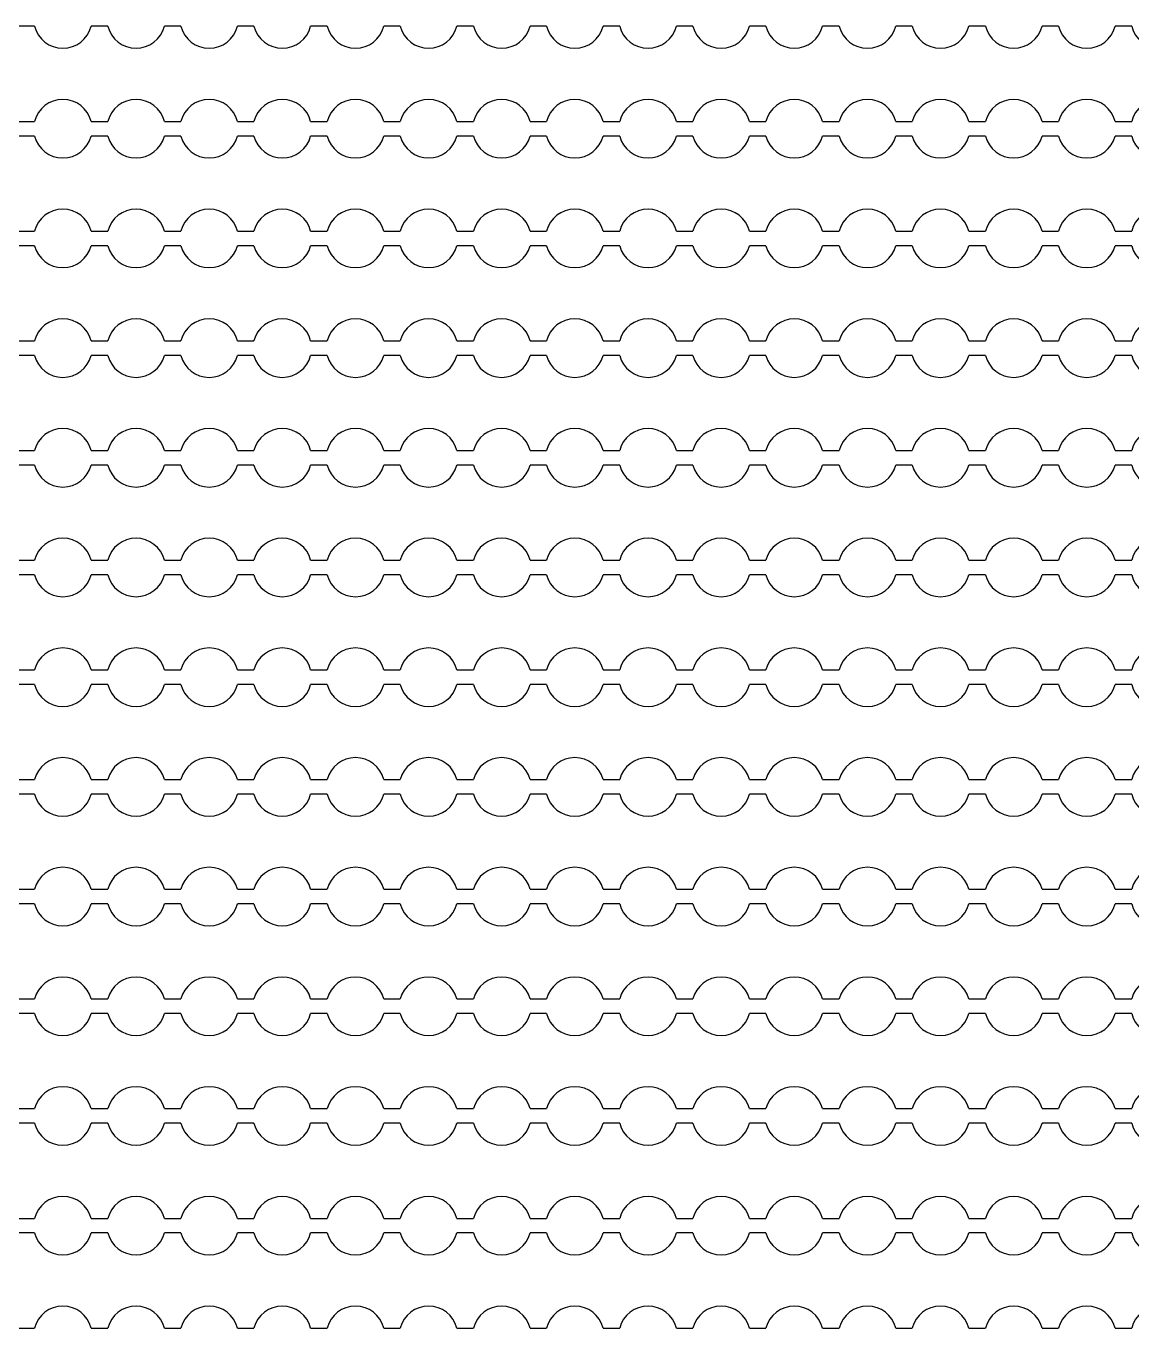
# Model space of a CAD drawing. Extents: x 4056 to 105656, y 4120 to 105720.
# Drawn here: x 35170 to 35925, y 32298 to 33198 of the extents above; entities that cross this region are included whole.
import ezdxf

# ---------------------------------------------------------------- set-up
doc = ezdxf.new("R2010")
doc.units = 13
doc.header["$MEASUREMENT"] = 0
doc.layers.add('Main Layer', color=7, linetype='Continuous', lineweight=0)

msp = doc.modelspace()

# ---------------------------------------------------------------- linework, layer by layer
for p, q in [((35175.14, 33197.98), (35163.87, 33197.98)), ((35225.14, 33197.98), (35213.87, 33197.98)), ((35275.14, 33197.98), (35263.87, 33197.98)), ((35325.14, 33197.98), (35313.87, 33197.98)), ((35375.14, 33197.98), (35363.87, 33197.98)), ((35425.14, 33197.98), (35413.87, 33197.98)), ((35475.14, 33197.98), (35463.87, 33197.98)), ((35525.14, 33197.98), (35513.87, 33197.98)), ((35575.14, 33197.98), (35563.87, 33197.98)), ((35625.14, 33197.98), (35613.87, 33197.98)), ((35675.14, 33197.98), (35663.87, 33197.98)), ((35725.14, 33197.98), (35713.87, 33197.98)), ((35775.14, 33197.98), (35763.87, 33197.98)), ((35825.14, 33197.98), (35813.87, 33197.98)), ((35875.14, 33197.98), (35863.87, 33197.98)), ((35925.14, 33197.98), (35913.87, 33197.98)), ((35163.87, 33132.98), (35175.14, 33132.98)), ((35213.87, 33132.98), (35225.14, 33132.98)), ((35263.87, 33132.98), (35275.14, 33132.98)), ((35313.87, 33132.98), (35325.14, 33132.98)), ((35363.87, 33132.98), (35375.14, 33132.98)), ((35413.87, 33132.98), (35425.14, 33132.98)), ((35463.87, 33132.98), (35475.14, 33132.98)), ((35513.87, 33132.98), (35525.14, 33132.98)), ((35563.87, 33132.98), (35575.14, 33132.98)), ((35613.87, 33132.98), (35625.14, 33132.98)), ((35663.87, 33132.98), (35675.14, 33132.98)), ((35713.87, 33132.98), (35725.14, 33132.98)), ((35763.87, 33132.98), (35775.14, 33132.98)), ((35813.87, 33132.98), (35825.14, 33132.98)), ((35863.87, 33132.98), (35875.14, 33132.98)), ((35913.87, 33132.98), (35925.14, 33132.98)), ((35175.14, 33122.98), (35163.87, 33122.98)), ((35225.14, 33122.98), (35213.87, 33122.98)), ((35275.14, 33122.98), (35263.87, 33122.98)), ((35325.14, 33122.98), (35313.87, 33122.98)), ((35375.14, 33122.98), (35363.87, 33122.98)), ((35425.14, 33122.98), (35413.87, 33122.98)), ((35475.14, 33122.98), (35463.87, 33122.98)), ((35525.14, 33122.98), (35513.87, 33122.98)), ((35575.14, 33122.98), (35563.87, 33122.98)), ((35625.14, 33122.98), (35613.87, 33122.98)), ((35675.14, 33122.98), (35663.87, 33122.98)), ((35725.14, 33122.98), (35713.87, 33122.98)), ((35775.14, 33122.98), (35763.87, 33122.98)), ((35825.14, 33122.98), (35813.87, 33122.98)), ((35875.14, 33122.98), (35863.87, 33122.98)), ((35925.14, 33122.98), (35913.87, 33122.98)), ((35163.87, 33057.98), (35175.14, 33057.98)), ((35213.87, 33057.98), (35225.14, 33057.98)), ((35263.87, 33057.98), (35275.14, 33057.98)), ((35313.87, 33057.98), (35325.14, 33057.98)), ((35363.87, 33057.98), (35375.14, 33057.98)), ((35413.87, 33057.98), (35425.14, 33057.98)), ((35463.87, 33057.98), (35475.14, 33057.98)), ((35513.87, 33057.98), (35525.14, 33057.98)), ((35563.87, 33057.98), (35575.14, 33057.98)), ((35613.87, 33057.98), (35625.14, 33057.98)), ((35663.87, 33057.98), (35675.14, 33057.98)), ((35713.87, 33057.98), (35725.14, 33057.98)), ((35763.87, 33057.98), (35775.14, 33057.98)), ((35813.87, 33057.98), (35825.14, 33057.98)), ((35863.87, 33057.98), (35875.14, 33057.98)), ((35913.87, 33057.98), (35925.14, 33057.98)), ((35175.14, 33047.98), (35163.87, 33047.98)), ((35225.14, 33047.98), (35213.87, 33047.98)), ((35275.14, 33047.98), (35263.87, 33047.98)), ((35325.14, 33047.98), (35313.87, 33047.98)), ((35375.14, 33047.98), (35363.87, 33047.98)), ((35425.14, 33047.98), (35413.87, 33047.98)), ((35475.14, 33047.98), (35463.87, 33047.98)), ((35525.14, 33047.98), (35513.87, 33047.98)), ((35575.14, 33047.98), (35563.87, 33047.98)), ((35625.14, 33047.98), (35613.87, 33047.98)), ((35675.14, 33047.98), (35663.87, 33047.98)), ((35725.14, 33047.98), (35713.87, 33047.98)), ((35775.14, 33047.98), (35763.87, 33047.98)), ((35825.14, 33047.98), (35813.87, 33047.98)), ((35875.14, 33047.98), (35863.87, 33047.98)), ((35925.14, 33047.98), (35913.87, 33047.98)), ((35163.87, 32982.98), (35175.14, 32982.98)), ((35213.87, 32982.98), (35225.14, 32982.98)), ((35263.87, 32982.98), (35275.14, 32982.98)), ((35313.87, 32982.98), (35325.14, 32982.98)), ((35363.87, 32982.98), (35375.14, 32982.98)), ((35413.87, 32982.98), (35425.14, 32982.98)), ((35463.87, 32982.98), (35475.14, 32982.98)), ((35513.87, 32982.98), (35525.14, 32982.98)), ((35563.87, 32982.98), (35575.14, 32982.98)), ((35613.87, 32982.98), (35625.14, 32982.98)), ((35663.87, 32982.98), (35675.14, 32982.98)), ((35713.87, 32982.98), (35725.14, 32982.98)), ((35763.87, 32982.98), (35775.14, 32982.98)), ((35813.87, 32982.98), (35825.14, 32982.98)), ((35863.87, 32982.98), (35875.14, 32982.98)), ((35913.87, 32982.98), (35925.14, 32982.98)), ((35175.14, 32972.98), (35163.87, 32972.98)), ((35225.14, 32972.98), (35213.87, 32972.98)), ((35275.14, 32972.98), (35263.87, 32972.98)), ((35325.14, 32972.98), (35313.87, 32972.98)), ((35375.14, 32972.98), (35363.87, 32972.98)), ((35425.14, 32972.98), (35413.87, 32972.98)), ((35475.14, 32972.98), (35463.87, 32972.98)), ((35525.14, 32972.98), (35513.87, 32972.98)), ((35575.14, 32972.98), (35563.87, 32972.98)), ((35625.14, 32972.98), (35613.87, 32972.98)), ((35675.14, 32972.98), (35663.87, 32972.98)), ((35725.14, 32972.98), (35713.87, 32972.98)), ((35775.14, 32972.98), (35763.87, 32972.98)), ((35825.14, 32972.98), (35813.87, 32972.98)), ((35875.14, 32972.98), (35863.87, 32972.98)), ((35925.14, 32972.98), (35913.87, 32972.98)), ((35163.87, 32907.98), (35175.14, 32907.98)), ((35213.87, 32907.98), (35225.14, 32907.98)), ((35263.87, 32907.98), (35275.14, 32907.98)), ((35313.87, 32907.98), (35325.14, 32907.98)), ((35363.87, 32907.98), (35375.14, 32907.98)), ((35413.87, 32907.98), (35425.14, 32907.98)), ((35463.87, 32907.98), (35475.14, 32907.98)), ((35513.87, 32907.98), (35525.14, 32907.98)), ((35563.87, 32907.98), (35575.14, 32907.98)), ((35613.87, 32907.98), (35625.14, 32907.98)), ((35663.87, 32907.98), (35675.14, 32907.98)), ((35713.87, 32907.98), (35725.14, 32907.98)), ((35763.87, 32907.98), (35775.14, 32907.98)), ((35813.87, 32907.98), (35825.14, 32907.98)), ((35863.87, 32907.98), (35875.14, 32907.98)), ((35913.87, 32907.98), (35925.14, 32907.98)), ((35175.14, 32897.98), (35163.87, 32897.98)), ((35225.14, 32897.98), (35213.87, 32897.98)), ((35275.14, 32897.98), (35263.87, 32897.98)), ((35325.14, 32897.98), (35313.87, 32897.98)), ((35375.14, 32897.98), (35363.87, 32897.98)), ((35425.14, 32897.98), (35413.87, 32897.98)), ((35475.14, 32897.98), (35463.87, 32897.98)), ((35525.14, 32897.98), (35513.87, 32897.98)), ((35575.14, 32897.98), (35563.87, 32897.98)), ((35625.14, 32897.98), (35613.87, 32897.98)), ((35675.14, 32897.98), (35663.87, 32897.98)), ((35725.14, 32897.98), (35713.87, 32897.98)), ((35775.14, 32897.98), (35763.87, 32897.98)), ((35825.14, 32897.98), (35813.87, 32897.98)), ((35875.14, 32897.98), (35863.87, 32897.98)), ((35925.14, 32897.98), (35913.87, 32897.98)), ((35163.87, 32832.98), (35175.14, 32832.98)), ((35213.87, 32832.98), (35225.14, 32832.98)), ((35263.87, 32832.98), (35275.14, 32832.98)), ((35313.87, 32832.98), (35325.14, 32832.98)), ((35363.87, 32832.98), (35375.14, 32832.98)), ((35413.87, 32832.98), (35425.14, 32832.98)), ((35463.87, 32832.98), (35475.14, 32832.98)), ((35513.87, 32832.98), (35525.14, 32832.98)), ((35563.87, 32832.98), (35575.14, 32832.98)), ((35613.87, 32832.98), (35625.14, 32832.98)), ((35663.87, 32832.98), (35675.14, 32832.98)), ((35713.87, 32832.98), (35725.14, 32832.98)), ((35763.87, 32832.98), (35775.14, 32832.98)), ((35813.87, 32832.98), (35825.14, 32832.98)), ((35863.87, 32832.98), (35875.14, 32832.98)), ((35913.87, 32832.98), (35925.14, 32832.98)), ((35175.14, 32822.98), (35163.87, 32822.98)), ((35225.14, 32822.98), (35213.87, 32822.98)), ((35275.14, 32822.98), (35263.87, 32822.98)), ((35325.14, 32822.98), (35313.87, 32822.98)), ((35375.14, 32822.98), (35363.87, 32822.98)), ((35425.14, 32822.98), (35413.87, 32822.98)), ((35475.14, 32822.98), (35463.87, 32822.98)), ((35525.14, 32822.98), (35513.87, 32822.98)), ((35575.14, 32822.98), (35563.87, 32822.98)), ((35625.14, 32822.98), (35613.87, 32822.98)), ((35675.14, 32822.98), (35663.87, 32822.98)), ((35725.14, 32822.98), (35713.87, 32822.98)), ((35775.14, 32822.98), (35763.87, 32822.98)), ((35825.14, 32822.98), (35813.87, 32822.98)), ((35875.14, 32822.98), (35863.87, 32822.98)), ((35925.14, 32822.98), (35913.87, 32822.98)), ((35163.87, 32757.98), (35175.14, 32757.98)), ((35213.87, 32757.98), (35225.14, 32757.98)), ((35263.87, 32757.98), (35275.14, 32757.98)), ((35313.87, 32757.98), (35325.14, 32757.98)), ((35363.87, 32757.98), (35375.14, 32757.98)), ((35413.87, 32757.98), (35425.14, 32757.98)), ((35463.87, 32757.98), (35475.14, 32757.98)), ((35513.87, 32757.98), (35525.14, 32757.98)), ((35563.87, 32757.98), (35575.14, 32757.98)), ((35613.87, 32757.98), (35625.14, 32757.98)), ((35663.87, 32757.98), (35675.14, 32757.98)), ((35713.87, 32757.98), (35725.14, 32757.98)), ((35763.87, 32757.98), (35775.14, 32757.98)), ((35813.87, 32757.98), (35825.14, 32757.98)), ((35863.87, 32757.98), (35875.14, 32757.98)), ((35913.87, 32757.98), (35925.14, 32757.98)), ((35175.14, 32747.98), (35163.87, 32747.98)), ((35225.14, 32747.98), (35213.87, 32747.98)), ((35275.14, 32747.98), (35263.87, 32747.98)), ((35325.14, 32747.98), (35313.87, 32747.98)), ((35375.14, 32747.98), (35363.87, 32747.98)), ((35425.14, 32747.98), (35413.87, 32747.98)), ((35475.14, 32747.98), (35463.87, 32747.98)), ((35525.14, 32747.98), (35513.87, 32747.98)), ((35575.14, 32747.98), (35563.87, 32747.98)), ((35625.14, 32747.98), (35613.87, 32747.98)), ((35675.14, 32747.98), (35663.87, 32747.98)), ((35725.14, 32747.98), (35713.87, 32747.98)), ((35775.14, 32747.98), (35763.87, 32747.98)), ((35825.14, 32747.98), (35813.87, 32747.98)), ((35875.14, 32747.98), (35863.87, 32747.98)), ((35925.14, 32747.98), (35913.87, 32747.98)), ((35163.87, 32682.98), (35175.14, 32682.98)), ((35213.87, 32682.98), (35225.14, 32682.98)), ((35263.87, 32682.98), (35275.14, 32682.98)), ((35313.87, 32682.98), (35325.14, 32682.98)), ((35363.87, 32682.98), (35375.14, 32682.98)), ((35413.87, 32682.98), (35425.14, 32682.98)), ((35463.87, 32682.98), (35475.14, 32682.98)), ((35513.87, 32682.98), (35525.14, 32682.98)), ((35563.87, 32682.98), (35575.14, 32682.98)), ((35613.87, 32682.98), (35625.14, 32682.98)), ((35663.87, 32682.98), (35675.14, 32682.98)), ((35713.87, 32682.98), (35725.14, 32682.98)), ((35763.87, 32682.98), (35775.14, 32682.98)), ((35813.87, 32682.98), (35825.14, 32682.98)), ((35863.87, 32682.98), (35875.14, 32682.98)), ((35913.87, 32682.98), (35925.14, 32682.98)), ((35175.14, 32672.98), (35163.87, 32672.98)), ((35225.14, 32672.98), (35213.87, 32672.98)), ((35275.14, 32672.98), (35263.87, 32672.98)), ((35325.14, 32672.98), (35313.87, 32672.98)), ((35375.14, 32672.98), (35363.87, 32672.98)), ((35425.14, 32672.98), (35413.87, 32672.98)), ((35475.14, 32672.98), (35463.87, 32672.98)), ((35525.14, 32672.98), (35513.87, 32672.98)), ((35575.14, 32672.98), (35563.87, 32672.98)), ((35625.14, 32672.98), (35613.87, 32672.98)), ((35675.14, 32672.98), (35663.87, 32672.98)), ((35725.14, 32672.98), (35713.87, 32672.98)), ((35775.14, 32672.98), (35763.87, 32672.98)), ((35825.14, 32672.98), (35813.87, 32672.98)), ((35875.14, 32672.98), (35863.87, 32672.98)), ((35925.14, 32672.98), (35913.87, 32672.98)), ((35163.87, 32607.98), (35175.14, 32607.98)), ((35213.87, 32607.98), (35225.14, 32607.98)), ((35263.87, 32607.98), (35275.14, 32607.98)), ((35313.87, 32607.98), (35325.14, 32607.98)), ((35363.87, 32607.98), (35375.14, 32607.98)), ((35413.87, 32607.98), (35425.14, 32607.98)), ((35463.87, 32607.98), (35475.14, 32607.98)), ((35513.87, 32607.98), (35525.14, 32607.98)), ((35563.87, 32607.98), (35575.14, 32607.98)), ((35613.87, 32607.98), (35625.14, 32607.98)), ((35663.87, 32607.98), (35675.14, 32607.98)), ((35713.87, 32607.98), (35725.14, 32607.98)), ((35763.87, 32607.98), (35775.14, 32607.98)), ((35813.87, 32607.98), (35825.14, 32607.98)), ((35863.87, 32607.98), (35875.14, 32607.98)), ((35913.87, 32607.98), (35925.14, 32607.98)), ((35175.14, 32597.98), (35163.87, 32597.98)), ((35225.14, 32597.98), (35213.87, 32597.98)), ((35275.14, 32597.98), (35263.87, 32597.98)), ((35325.14, 32597.98), (35313.87, 32597.98)), ((35375.14, 32597.98), (35363.87, 32597.98)), ((35425.14, 32597.98), (35413.87, 32597.98)), ((35475.14, 32597.98), (35463.87, 32597.98)), ((35525.14, 32597.98), (35513.87, 32597.98)), ((35575.14, 32597.98), (35563.87, 32597.98)), ((35625.14, 32597.98), (35613.87, 32597.98)), ((35675.14, 32597.98), (35663.87, 32597.98)), ((35725.14, 32597.98), (35713.87, 32597.98)), ((35775.14, 32597.98), (35763.87, 32597.98)), ((35825.14, 32597.98), (35813.87, 32597.98)), ((35875.14, 32597.98), (35863.87, 32597.98)), ((35925.14, 32597.98), (35913.87, 32597.98)), ((35163.87, 32532.98), (35175.14, 32532.98)), ((35213.87, 32532.98), (35225.14, 32532.98)), ((35263.87, 32532.98), (35275.14, 32532.98)), ((35313.87, 32532.98), (35325.14, 32532.98)), ((35363.87, 32532.98), (35375.14, 32532.98)), ((35413.87, 32532.98), (35425.14, 32532.98)), ((35463.87, 32532.98), (35475.14, 32532.98)), ((35513.87, 32532.98), (35525.14, 32532.98)), ((35563.87, 32532.98), (35575.14, 32532.98)), ((35613.87, 32532.98), (35625.14, 32532.98)), ((35663.87, 32532.98), (35675.14, 32532.98)), ((35713.87, 32532.98), (35725.14, 32532.98)), ((35763.87, 32532.98), (35775.14, 32532.98)), ((35813.87, 32532.98), (35825.14, 32532.98)), ((35863.87, 32532.98), (35875.14, 32532.98)), ((35913.87, 32532.98), (35925.14, 32532.98)), ((35175.14, 32522.98), (35163.87, 32522.98)), ((35225.14, 32522.98), (35213.87, 32522.98)), ((35275.14, 32522.98), (35263.87, 32522.98)), ((35325.14, 32522.98), (35313.87, 32522.98)), ((35375.14, 32522.98), (35363.87, 32522.98)), ((35425.14, 32522.98), (35413.87, 32522.98)), ((35475.14, 32522.98), (35463.87, 32522.98)), ((35525.14, 32522.98), (35513.87, 32522.98)), ((35575.14, 32522.98), (35563.87, 32522.98)), ((35625.14, 32522.98), (35613.87, 32522.98)), ((35675.14, 32522.98), (35663.87, 32522.98)), ((35725.14, 32522.98), (35713.87, 32522.98)), ((35775.14, 32522.98), (35763.87, 32522.98)), ((35825.14, 32522.98), (35813.87, 32522.98)), ((35875.14, 32522.98), (35863.87, 32522.98)), ((35925.14, 32522.98), (35913.87, 32522.98)), ((35163.87, 32457.98), (35175.14, 32457.98)), ((35213.87, 32457.98), (35225.14, 32457.98)), ((35263.87, 32457.98), (35275.14, 32457.98)), ((35313.87, 32457.98), (35325.14, 32457.98)), ((35363.87, 32457.98), (35375.14, 32457.98)), ((35413.87, 32457.98), (35425.14, 32457.98)), ((35463.87, 32457.98), (35475.14, 32457.98)), ((35513.87, 32457.98), (35525.14, 32457.98)), ((35563.87, 32457.98), (35575.14, 32457.98)), ((35613.87, 32457.98), (35625.14, 32457.98)), ((35663.87, 32457.98), (35675.14, 32457.98)), ((35713.87, 32457.98), (35725.14, 32457.98)), ((35763.87, 32457.98), (35775.14, 32457.98)), ((35813.87, 32457.98), (35825.14, 32457.98)), ((35863.87, 32457.98), (35875.14, 32457.98)), ((35913.87, 32457.98), (35925.14, 32457.98)), ((35175.14, 32447.98), (35163.87, 32447.98)), ((35225.14, 32447.98), (35213.87, 32447.98)), ((35275.14, 32447.98), (35263.87, 32447.98)), ((35325.14, 32447.98), (35313.87, 32447.98)), ((35375.14, 32447.98), (35363.87, 32447.98)), ((35425.14, 32447.98), (35413.87, 32447.98)), ((35475.14, 32447.98), (35463.87, 32447.98)), ((35525.14, 32447.98), (35513.87, 32447.98)), ((35575.14, 32447.98), (35563.87, 32447.98)), ((35625.14, 32447.98), (35613.87, 32447.98)), ((35675.14, 32447.98), (35663.87, 32447.98)), ((35725.14, 32447.98), (35713.87, 32447.98)), ((35775.14, 32447.98), (35763.87, 32447.98)), ((35825.14, 32447.98), (35813.87, 32447.98)), ((35875.14, 32447.98), (35863.87, 32447.98)), ((35925.14, 32447.98), (35913.87, 32447.98)), ((35163.87, 32382.98), (35175.14, 32382.98)), ((35213.87, 32382.98), (35225.14, 32382.98)), ((35263.87, 32382.98), (35275.14, 32382.98)), ((35313.87, 32382.98), (35325.14, 32382.98)), ((35363.87, 32382.98), (35375.14, 32382.98)), ((35413.87, 32382.98), (35425.14, 32382.98)), ((35463.87, 32382.98), (35475.14, 32382.98)), ((35513.87, 32382.98), (35525.14, 32382.98)), ((35563.87, 32382.98), (35575.14, 32382.98)), ((35613.87, 32382.98), (35625.14, 32382.98)), ((35663.87, 32382.98), (35675.14, 32382.98)), ((35713.87, 32382.98), (35725.14, 32382.98)), ((35763.87, 32382.98), (35775.14, 32382.98)), ((35813.87, 32382.98), (35825.14, 32382.98)), ((35863.87, 32382.98), (35875.14, 32382.98)), ((35913.87, 32382.98), (35925.14, 32382.98)), ((35175.14, 32372.98), (35163.87, 32372.98)), ((35225.14, 32372.98), (35213.87, 32372.98)), ((35275.14, 32372.98), (35263.87, 32372.98)), ((35325.14, 32372.98), (35313.87, 32372.98)), ((35375.14, 32372.98), (35363.87, 32372.98)), ((35425.14, 32372.98), (35413.87, 32372.98)), ((35475.14, 32372.98), (35463.87, 32372.98)), ((35525.14, 32372.98), (35513.87, 32372.98)), ((35575.14, 32372.98), (35563.87, 32372.98)), ((35625.14, 32372.98), (35613.87, 32372.98)), ((35675.14, 32372.98), (35663.87, 32372.98)), ((35725.14, 32372.98), (35713.87, 32372.98)), ((35775.14, 32372.98), (35763.87, 32372.98)), ((35825.14, 32372.98), (35813.87, 32372.98)), ((35875.14, 32372.98), (35863.87, 32372.98)), ((35925.14, 32372.98), (35913.87, 32372.98)), ((35163.87, 32307.98), (35175.14, 32307.98)), ((35213.87, 32307.98), (35225.14, 32307.98)), ((35263.87, 32307.98), (35275.14, 32307.98)), ((35313.87, 32307.98), (35325.14, 32307.98)), ((35363.87, 32307.98), (35375.14, 32307.98)), ((35413.87, 32307.98), (35425.14, 32307.98)), ((35463.87, 32307.98), (35475.14, 32307.98)), ((35513.87, 32307.98), (35525.14, 32307.98)), ((35563.87, 32307.98), (35575.14, 32307.98)), ((35613.87, 32307.98), (35625.14, 32307.98)), ((35663.87, 32307.98), (35675.14, 32307.98)), ((35713.87, 32307.98), (35725.14, 32307.98)), ((35763.87, 32307.98), (35775.14, 32307.98)), ((35813.87, 32307.98), (35825.14, 32307.98)), ((35863.87, 32307.98), (35875.14, 32307.98)), ((35913.87, 32307.98), (35925.14, 32307.98))]:
    msp.add_line(p, q)
for centre, start, end in [((35194.5, 33202.98), 194.47751, 345.52249), ((35244.5, 33202.98), 194.47751, 345.52249), ((35294.5, 33202.98), 194.47751, 345.52249), ((35344.5, 33202.98), 194.47751, 345.52249), ((35394.5, 33202.98), 194.47751, 345.52249), ((35444.5, 33202.98), 194.47751, 345.52249), ((35494.5, 33202.98), 194.47751, 345.52249), ((35544.5, 33202.98), 194.47751, 345.52249), ((35594.5, 33202.98), 194.47751, 345.52249), ((35644.5, 33202.98), 194.47751, 345.52249), ((35694.5, 33202.98), 194.47751, 345.52249), ((35744.5, 33202.98), 194.47751, 345.52249), ((35794.5, 33202.98), 194.47751, 345.52249), ((35844.5, 33202.98), 194.47751, 345.52249), ((35894.5, 33202.98), 194.47751, 345.52249), ((35944.5, 33202.98), 194.47751, 345.52249), ((35194.5, 33127.98), 14.47751, 165.52249), ((35244.5, 33127.98), 14.47751, 165.52249), ((35294.5, 33127.98), 14.47751, 165.52249), ((35344.5, 33127.98), 14.47751, 165.52249), ((35394.5, 33127.98), 14.47751, 165.52249), ((35444.5, 33127.98), 14.47751, 165.52249), ((35494.5, 33127.98), 14.47751, 165.52249), ((35544.5, 33127.98), 14.47751, 165.52249), ((35594.5, 33127.98), 14.47751, 165.52249), ((35644.5, 33127.98), 14.47751, 165.52249), ((35694.5, 33127.98), 14.47751, 165.52249), ((35744.5, 33127.98), 14.47751, 165.52249), ((35794.5, 33127.98), 14.47751, 165.52249), ((35844.5, 33127.98), 14.47751, 165.52249), ((35894.5, 33127.98), 14.47751, 165.52249), ((35944.5, 33127.98), 14.47751, 165.52249), ((35194.5, 33127.98), 194.47751, 345.52249), ((35244.5, 33127.98), 194.47751, 345.52249), ((35294.5, 33127.98), 194.47751, 345.52249), ((35344.5, 33127.98), 194.47751, 345.52249), ((35394.5, 33127.98), 194.47751, 345.52249), ((35444.5, 33127.98), 194.47751, 345.52249), ((35494.5, 33127.98), 194.47751, 345.52249), ((35544.5, 33127.98), 194.47751, 345.52249), ((35594.5, 33127.98), 194.47751, 345.52249), ((35644.5, 33127.98), 194.47751, 345.52249), ((35694.5, 33127.98), 194.47751, 345.52249), ((35744.5, 33127.98), 194.47751, 345.52249), ((35794.5, 33127.98), 194.47751, 345.52249), ((35844.5, 33127.98), 194.47751, 345.52249), ((35894.5, 33127.98), 194.47751, 345.52249), ((35944.5, 33127.98), 194.47751, 345.52249), ((35194.5, 33052.98), 14.47751, 165.52249), ((35244.5, 33052.98), 14.47751, 165.52249), ((35294.5, 33052.98), 14.47751, 165.52249), ((35344.5, 33052.98), 14.47751, 165.52249), ((35394.5, 33052.98), 14.47751, 165.52249), ((35444.5, 33052.98), 14.47751, 165.52249), ((35494.5, 33052.98), 14.47751, 165.52249), ((35544.5, 33052.98), 14.47751, 165.52249), ((35594.5, 33052.98), 14.47751, 165.52249), ((35644.5, 33052.98), 14.47751, 165.52249), ((35694.5, 33052.98), 14.47751, 165.52249), ((35744.5, 33052.98), 14.47751, 165.52249), ((35794.5, 33052.98), 14.47751, 165.52249), ((35844.5, 33052.98), 14.47751, 165.52249), ((35894.5, 33052.98), 14.47751, 165.52249), ((35944.5, 33052.98), 14.47751, 165.52249), ((35194.5, 33052.98), 194.47751, 345.52249), ((35244.5, 33052.98), 194.47751, 345.52249), ((35294.5, 33052.98), 194.47751, 345.52249), ((35344.5, 33052.98), 194.47751, 345.52249), ((35394.5, 33052.98), 194.47751, 345.52249), ((35444.5, 33052.98), 194.47751, 345.52249), ((35494.5, 33052.98), 194.47751, 345.52249), ((35544.5, 33052.98), 194.47751, 345.52249), ((35594.5, 33052.98), 194.47751, 345.52249), ((35644.5, 33052.98), 194.47751, 345.52249), ((35694.5, 33052.98), 194.47751, 345.52249), ((35744.5, 33052.98), 194.47751, 345.52249), ((35794.5, 33052.98), 194.47751, 345.52249), ((35844.5, 33052.98), 194.47751, 345.52249), ((35894.5, 33052.98), 194.47751, 345.52249), ((35944.5, 33052.98), 194.47751, 345.52249), ((35194.5, 32977.98), 14.47751, 165.52249), ((35244.5, 32977.98), 14.47751, 165.52249), ((35294.5, 32977.98), 14.47751, 165.52249), ((35344.5, 32977.98), 14.47751, 165.52249), ((35394.5, 32977.98), 14.47751, 165.52249), ((35444.5, 32977.98), 14.47751, 165.52249), ((35494.5, 32977.98), 14.47751, 165.52249), ((35544.5, 32977.98), 14.47751, 165.52249), ((35594.5, 32977.98), 14.47751, 165.52249), ((35644.5, 32977.98), 14.47751, 165.52249), ((35694.5, 32977.98), 14.47751, 165.52249), ((35744.5, 32977.98), 14.47751, 165.52249), ((35794.5, 32977.98), 14.47751, 165.52249), ((35844.5, 32977.98), 14.47751, 165.52249), ((35894.5, 32977.98), 14.47751, 165.52249), ((35944.5, 32977.98), 14.47751, 165.52249), ((35194.5, 32977.98), 194.47751, 345.52249), ((35244.5, 32977.98), 194.47751, 345.52249), ((35294.5, 32977.98), 194.47751, 345.52249), ((35344.5, 32977.98), 194.47751, 345.52249), ((35394.5, 32977.98), 194.47751, 345.52249), ((35444.5, 32977.98), 194.47751, 345.52249), ((35494.5, 32977.98), 194.47751, 345.52249), ((35544.5, 32977.98), 194.47751, 345.52249), ((35594.5, 32977.98), 194.47751, 345.52249), ((35644.5, 32977.98), 194.47751, 345.52249), ((35694.5, 32977.98), 194.47751, 345.52249), ((35744.5, 32977.98), 194.47751, 345.52249), ((35794.5, 32977.98), 194.47751, 345.52249), ((35844.5, 32977.98), 194.47751, 345.52249), ((35894.5, 32977.98), 194.47751, 345.52249), ((35944.5, 32977.98), 194.47751, 345.52249), ((35194.5, 32902.98), 14.47751, 165.52249), ((35244.5, 32902.98), 14.47751, 165.52249), ((35294.5, 32902.98), 14.47751, 165.52249), ((35344.5, 32902.98), 14.47751, 165.52249), ((35394.5, 32902.98), 14.47751, 165.52249), ((35444.5, 32902.98), 14.47751, 165.52249), ((35494.5, 32902.98), 14.47751, 165.52249), ((35544.5, 32902.98), 14.47751, 165.52249), ((35594.5, 32902.98), 14.47751, 165.52249), ((35644.5, 32902.98), 14.47751, 165.52249), ((35694.5, 32902.98), 14.47751, 165.52249), ((35744.5, 32902.98), 14.47751, 165.52249), ((35794.5, 32902.98), 14.47751, 165.52249), ((35844.5, 32902.98), 14.47751, 165.52249), ((35894.5, 32902.98), 14.47751, 165.52249), ((35944.5, 32902.98), 14.47751, 165.52249), ((35194.5, 32902.98), 194.47751, 345.52249), ((35244.5, 32902.98), 194.47751, 345.52249), ((35294.5, 32902.98), 194.47751, 345.52249), ((35344.5, 32902.98), 194.47751, 345.52249), ((35394.5, 32902.98), 194.47751, 345.52249), ((35444.5, 32902.98), 194.47751, 345.52249), ((35494.5, 32902.98), 194.47751, 345.52249), ((35544.5, 32902.98), 194.47751, 345.52249), ((35594.5, 32902.98), 194.47751, 345.52249), ((35644.5, 32902.98), 194.47751, 345.52249), ((35694.5, 32902.98), 194.47751, 345.52249), ((35744.5, 32902.98), 194.47751, 345.52249), ((35794.5, 32902.98), 194.47751, 345.52249), ((35844.5, 32902.98), 194.47751, 345.52249), ((35894.5, 32902.98), 194.47751, 345.52249), ((35944.5, 32902.98), 194.47751, 345.52249), ((35194.5, 32827.98), 14.47751, 165.52249), ((35244.5, 32827.98), 14.47751, 165.52249), ((35294.5, 32827.98), 14.47751, 165.52249), ((35344.5, 32827.98), 14.47751, 165.52249), ((35394.5, 32827.98), 14.47751, 165.52249), ((35444.5, 32827.98), 14.47751, 165.52249), ((35494.5, 32827.98), 14.47751, 165.52249), ((35544.5, 32827.98), 14.47751, 165.52249), ((35594.5, 32827.98), 14.47751, 165.52249), ((35644.5, 32827.98), 14.47751, 165.52249), ((35694.5, 32827.98), 14.47751, 165.52249), ((35744.5, 32827.98), 14.47751, 165.52249), ((35794.5, 32827.98), 14.47751, 165.52249), ((35844.5, 32827.98), 14.47751, 165.52249), ((35894.5, 32827.98), 14.47751, 165.52249), ((35944.5, 32827.98), 14.47751, 165.52249), ((35194.5, 32827.98), 194.47751, 345.52249), ((35244.5, 32827.98), 194.47751, 345.52249), ((35294.5, 32827.98), 194.47751, 345.52249), ((35344.5, 32827.98), 194.47751, 345.52249), ((35394.5, 32827.98), 194.47751, 345.52249), ((35444.5, 32827.98), 194.47751, 345.52249), ((35494.5, 32827.98), 194.47751, 345.52249), ((35544.5, 32827.98), 194.47751, 345.52249), ((35594.5, 32827.98), 194.47751, 345.52249), ((35644.5, 32827.98), 194.47751, 345.52249), ((35694.5, 32827.98), 194.47751, 345.52249), ((35744.5, 32827.98), 194.47751, 345.52249), ((35794.5, 32827.98), 194.47751, 345.52249), ((35844.5, 32827.98), 194.47751, 345.52249), ((35894.5, 32827.98), 194.47751, 345.52249), ((35944.5, 32827.98), 194.47751, 345.52249), ((35194.5, 32752.98), 14.47751, 165.52249), ((35244.5, 32752.98), 14.47751, 165.52249), ((35294.5, 32752.98), 14.47751, 165.52249), ((35344.5, 32752.98), 14.47751, 165.52249), ((35394.5, 32752.98), 14.47751, 165.52249), ((35444.5, 32752.98), 14.47751, 165.52249), ((35494.5, 32752.98), 14.47751, 165.52249), ((35544.5, 32752.98), 14.47751, 165.52249), ((35594.5, 32752.98), 14.47751, 165.52249), ((35644.5, 32752.98), 14.47751, 165.52249), ((35694.5, 32752.98), 14.47751, 165.52249), ((35744.5, 32752.98), 14.47751, 165.52249), ((35794.5, 32752.98), 14.47751, 165.52249), ((35844.5, 32752.98), 14.47751, 165.52249), ((35894.5, 32752.98), 14.47751, 165.52249), ((35944.5, 32752.98), 14.47751, 165.52249), ((35194.5, 32752.98), 194.47751, 345.52249), ((35244.5, 32752.98), 194.47751, 345.52249), ((35294.5, 32752.98), 194.47751, 345.52249), ((35344.5, 32752.98), 194.47751, 345.52249), ((35394.5, 32752.98), 194.47751, 345.52249), ((35444.5, 32752.98), 194.47751, 345.52249), ((35494.5, 32752.98), 194.47751, 345.52249), ((35544.5, 32752.98), 194.47751, 345.52249), ((35594.5, 32752.98), 194.47751, 345.52249), ((35644.5, 32752.98), 194.47751, 345.52249), ((35694.5, 32752.98), 194.47751, 345.52249), ((35744.5, 32752.98), 194.47751, 345.52249), ((35794.5, 32752.98), 194.47751, 345.52249), ((35844.5, 32752.98), 194.47751, 345.52249), ((35894.5, 32752.98), 194.47751, 345.52249), ((35944.5, 32752.98), 194.47751, 345.52249), ((35194.5, 32677.98), 14.47751, 165.52249), ((35244.5, 32677.98), 14.47751, 165.52249), ((35294.5, 32677.98), 14.47751, 165.52249), ((35344.5, 32677.98), 14.47751, 165.52249), ((35394.5, 32677.98), 14.47751, 165.52249), ((35444.5, 32677.98), 14.47751, 165.52249), ((35494.5, 32677.98), 14.47751, 165.52249), ((35544.5, 32677.98), 14.47751, 165.52249), ((35594.5, 32677.98), 14.47751, 165.52249), ((35644.5, 32677.98), 14.47751, 165.52249), ((35694.5, 32677.98), 14.47751, 165.52249), ((35744.5, 32677.98), 14.47751, 165.52249), ((35794.5, 32677.98), 14.47751, 165.52249), ((35844.5, 32677.98), 14.47751, 165.52249), ((35894.5, 32677.98), 14.47751, 165.52249), ((35944.5, 32677.98), 14.47751, 165.52249), ((35194.5, 32677.98), 194.47751, 345.52249), ((35244.5, 32677.98), 194.47751, 345.52249), ((35294.5, 32677.98), 194.47751, 345.52249), ((35344.5, 32677.98), 194.47751, 345.52249), ((35394.5, 32677.98), 194.47751, 345.52249), ((35444.5, 32677.98), 194.47751, 345.52249), ((35494.5, 32677.98), 194.47751, 345.52249), ((35544.5, 32677.98), 194.47751, 345.52249), ((35594.5, 32677.98), 194.47751, 345.52249), ((35644.5, 32677.98), 194.47751, 345.52249), ((35694.5, 32677.98), 194.47751, 345.52249), ((35744.5, 32677.98), 194.47751, 345.52249), ((35794.5, 32677.98), 194.47751, 345.52249), ((35844.5, 32677.98), 194.47751, 345.52249), ((35894.5, 32677.98), 194.47751, 345.52249), ((35944.5, 32677.98), 194.47751, 345.52249), ((35194.5, 32602.98), 14.47751, 165.52249), ((35244.5, 32602.98), 14.47751, 165.52249), ((35294.5, 32602.98), 14.47751, 165.52249), ((35344.5, 32602.98), 14.47751, 165.52249), ((35394.5, 32602.98), 14.47751, 165.52249), ((35444.5, 32602.98), 14.47751, 165.52249), ((35494.5, 32602.98), 14.47751, 165.52249), ((35544.5, 32602.98), 14.47751, 165.52249), ((35594.5, 32602.98), 14.47751, 165.52249), ((35644.5, 32602.98), 14.47751, 165.52249), ((35694.5, 32602.98), 14.47751, 165.52249), ((35744.5, 32602.98), 14.47751, 165.52249), ((35794.5, 32602.98), 14.47751, 165.52249), ((35844.5, 32602.98), 14.47751, 165.52249), ((35894.5, 32602.98), 14.47751, 165.52249), ((35944.5, 32602.98), 14.47751, 165.52249), ((35194.5, 32602.98), 194.47751, 345.52249), ((35244.5, 32602.98), 194.47751, 345.52249), ((35294.5, 32602.98), 194.47751, 345.52249), ((35344.5, 32602.98), 194.47751, 345.52249), ((35394.5, 32602.98), 194.47751, 345.52249), ((35444.5, 32602.98), 194.47751, 345.52249), ((35494.5, 32602.98), 194.47751, 345.52249), ((35544.5, 32602.98), 194.47751, 345.52249), ((35594.5, 32602.98), 194.47751, 345.52249), ((35644.5, 32602.98), 194.47751, 345.52249), ((35694.5, 32602.98), 194.47751, 345.52249), ((35744.5, 32602.98), 194.47751, 345.52249), ((35794.5, 32602.98), 194.47751, 345.52249), ((35844.5, 32602.98), 194.47751, 345.52249), ((35894.5, 32602.98), 194.47751, 345.52249), ((35944.5, 32602.98), 194.47751, 345.52249), ((35194.5, 32527.98), 14.47751, 165.52249), ((35244.5, 32527.98), 14.47751, 165.52249), ((35294.5, 32527.98), 14.47751, 165.52249), ((35344.5, 32527.98), 14.47751, 165.52249), ((35394.5, 32527.98), 14.47751, 165.52249), ((35444.5, 32527.98), 14.47751, 165.52249), ((35494.5, 32527.98), 14.47751, 165.52249), ((35544.5, 32527.98), 14.47751, 165.52249), ((35594.5, 32527.98), 14.47751, 165.52249), ((35644.5, 32527.98), 14.47751, 165.52249), ((35694.5, 32527.98), 14.47751, 165.52249), ((35744.5, 32527.98), 14.47751, 165.52249), ((35794.5, 32527.98), 14.47751, 165.52249), ((35844.5, 32527.98), 14.47751, 165.52249), ((35894.5, 32527.98), 14.47751, 165.52249), ((35944.5, 32527.98), 14.47751, 165.52249), ((35194.5, 32527.98), 194.47751, 345.52249), ((35244.5, 32527.98), 194.47751, 345.52249), ((35294.5, 32527.98), 194.47751, 345.52249), ((35344.5, 32527.98), 194.47751, 345.52249), ((35394.5, 32527.98), 194.47751, 345.52249), ((35444.5, 32527.98), 194.47751, 345.52249), ((35494.5, 32527.98), 194.47751, 345.52249), ((35544.5, 32527.98), 194.47751, 345.52249), ((35594.5, 32527.98), 194.47751, 345.52249), ((35644.5, 32527.98), 194.47751, 345.52249), ((35694.5, 32527.98), 194.47751, 345.52249), ((35744.5, 32527.98), 194.47751, 345.52249), ((35794.5, 32527.98), 194.47751, 345.52249), ((35844.5, 32527.98), 194.47751, 345.52249), ((35894.5, 32527.98), 194.47751, 345.52249), ((35944.5, 32527.98), 194.47751, 345.52249), ((35194.5, 32452.98), 14.47751, 165.52249), ((35244.5, 32452.98), 14.47751, 165.52249), ((35294.5, 32452.98), 14.47751, 165.52249), ((35344.5, 32452.98), 14.47751, 165.52249), ((35394.5, 32452.98), 14.47751, 165.52249), ((35444.5, 32452.98), 14.47751, 165.52249), ((35494.5, 32452.98), 14.47751, 165.52249), ((35544.5, 32452.98), 14.47751, 165.52249), ((35594.5, 32452.98), 14.47751, 165.52249), ((35644.5, 32452.98), 14.47751, 165.52249), ((35694.5, 32452.98), 14.47751, 165.52249), ((35744.5, 32452.98), 14.47751, 165.52249), ((35794.5, 32452.98), 14.47751, 165.52249), ((35844.5, 32452.98), 14.47751, 165.52249), ((35894.5, 32452.98), 14.47751, 165.52249), ((35944.5, 32452.98), 14.47751, 165.52249), ((35194.5, 32452.98), 194.47751, 345.52249), ((35244.5, 32452.98), 194.47751, 345.52249), ((35294.5, 32452.98), 194.47751, 345.52249), ((35344.5, 32452.98), 194.47751, 345.52249), ((35394.5, 32452.98), 194.47751, 345.52249), ((35444.5, 32452.98), 194.47751, 345.52249), ((35494.5, 32452.98), 194.47751, 345.52249), ((35544.5, 32452.98), 194.47751, 345.52249), ((35594.5, 32452.98), 194.47751, 345.52249), ((35644.5, 32452.98), 194.47751, 345.52249), ((35694.5, 32452.98), 194.47751, 345.52249), ((35744.5, 32452.98), 194.47751, 345.52249), ((35794.5, 32452.98), 194.47751, 345.52249), ((35844.5, 32452.98), 194.47751, 345.52249), ((35894.5, 32452.98), 194.47751, 345.52249), ((35944.5, 32452.98), 194.47751, 345.52249), ((35194.5, 32377.98), 14.47751, 165.52249), ((35244.5, 32377.98), 14.47751, 165.52249), ((35294.5, 32377.98), 14.47751, 165.52249), ((35344.5, 32377.98), 14.47751, 165.52249), ((35394.5, 32377.98), 14.47751, 165.52249), ((35444.5, 32377.98), 14.47751, 165.52249), ((35494.5, 32377.98), 14.47751, 165.52249), ((35544.5, 32377.98), 14.47751, 165.52249), ((35594.5, 32377.98), 14.47751, 165.52249), ((35644.5, 32377.98), 14.47751, 165.52249), ((35694.5, 32377.98), 14.47751, 165.52249), ((35744.5, 32377.98), 14.47751, 165.52249), ((35794.5, 32377.98), 14.47751, 165.52249), ((35844.5, 32377.98), 14.47751, 165.52249), ((35894.5, 32377.98), 14.47751, 165.52249), ((35944.5, 32377.98), 14.47751, 165.52249), ((35194.5, 32377.98), 194.47751, 345.52249), ((35244.5, 32377.98), 194.47751, 345.52249), ((35294.5, 32377.98), 194.47751, 345.52249), ((35344.5, 32377.98), 194.47751, 345.52249), ((35394.5, 32377.98), 194.47751, 345.52249), ((35444.5, 32377.98), 194.47751, 345.52249), ((35494.5, 32377.98), 194.47751, 345.52249), ((35544.5, 32377.98), 194.47751, 345.52249), ((35594.5, 32377.98), 194.47751, 345.52249), ((35644.5, 32377.98), 194.47751, 345.52249), ((35694.5, 32377.98), 194.47751, 345.52249), ((35744.5, 32377.98), 194.47751, 345.52249), ((35794.5, 32377.98), 194.47751, 345.52249), ((35844.5, 32377.98), 194.47751, 345.52249), ((35894.5, 32377.98), 194.47751, 345.52249), ((35944.5, 32377.98), 194.47751, 345.52249), ((35194.5, 32302.98), 14.47751, 165.52249), ((35244.5, 32302.98), 14.47751, 165.52249), ((35294.5, 32302.98), 14.47751, 165.52249), ((35344.5, 32302.98), 14.47751, 165.52249), ((35394.5, 32302.98), 14.47751, 165.52249), ((35444.5, 32302.98), 14.47751, 165.52249), ((35494.5, 32302.98), 14.47751, 165.52249), ((35544.5, 32302.98), 14.47751, 165.52249), ((35594.5, 32302.98), 14.47751, 165.52249), ((35644.5, 32302.98), 14.47751, 165.52249), ((35694.5, 32302.98), 14.47751, 165.52249), ((35744.5, 32302.98), 14.47751, 165.52249), ((35794.5, 32302.98), 14.47751, 165.52249), ((35844.5, 32302.98), 14.47751, 165.52249), ((35894.5, 32302.98), 14.47751, 165.52249), ((35944.5, 32302.98), 14.47751, 165.52249)]:
    msp.add_arc(centre, 20, start, end)
at = {"layer": 'Main Layer'}
msp.add_circle((54856, 54920.5), 50800, dxfattribs=at)

doc.saveas('drawing.dxf')
